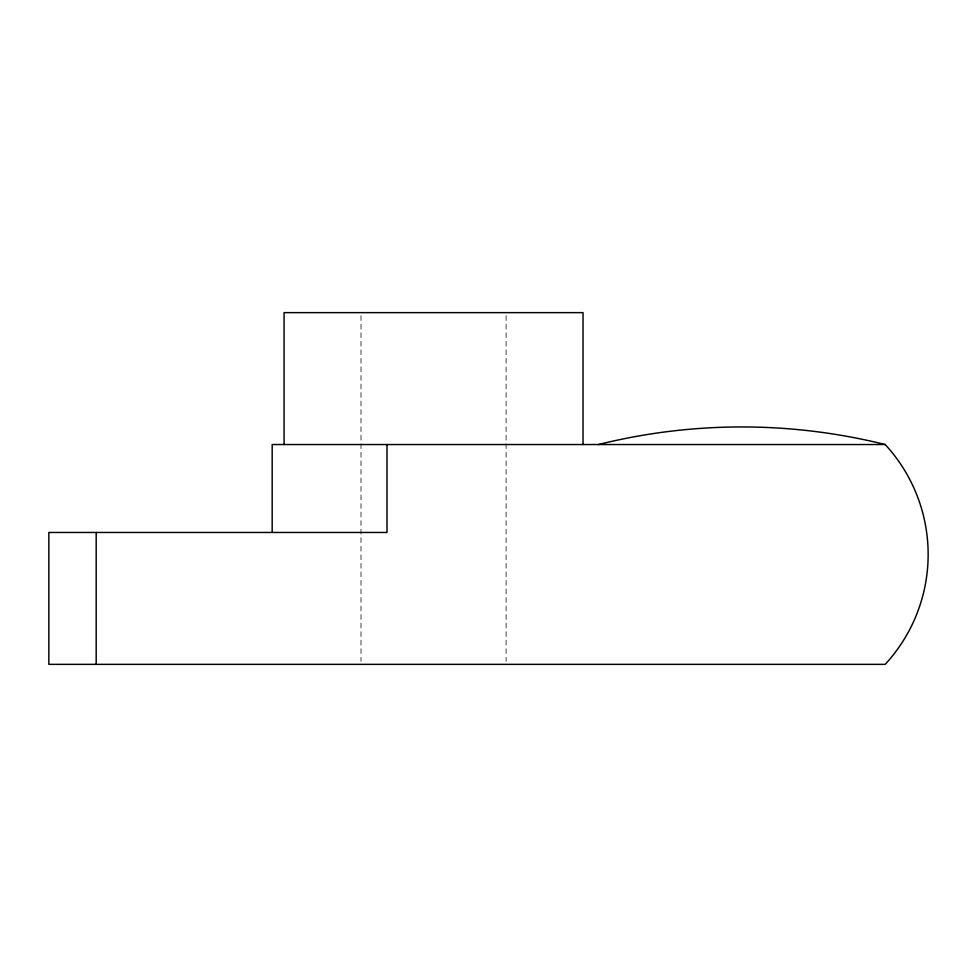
<?xml version="1.0" encoding="UTF-8"?>
<svg xmlns="http://www.w3.org/2000/svg" width="977" height="977" viewBox="0 0 977 977"><rect width="100%" height="100%" fill="white"/><g stroke="black" fill="none" stroke-linecap="round" stroke-linejoin="round"><path stroke-width="0.73" stroke-dasharray="4.88 3.66" d="M506.086 315.681L506.086 661.319M361.002 315.681L361.002 661.319"/><path stroke-width="1.47" d="M386.99 444.535L386.99 532.465L48.85 532.465L48.85 664.36L885.186 664.36A162.084 162.084 0 0 0 885.186 444.535L272.18 444.535L272.18 532.465M583.025 444.535L583.025 312.64L284.063 312.64L284.063 444.535M96.186 532.465L96.186 664.36M598.413 444.535A593.357 593.357 0 0 1 885.186 444.535"/></g></svg>
